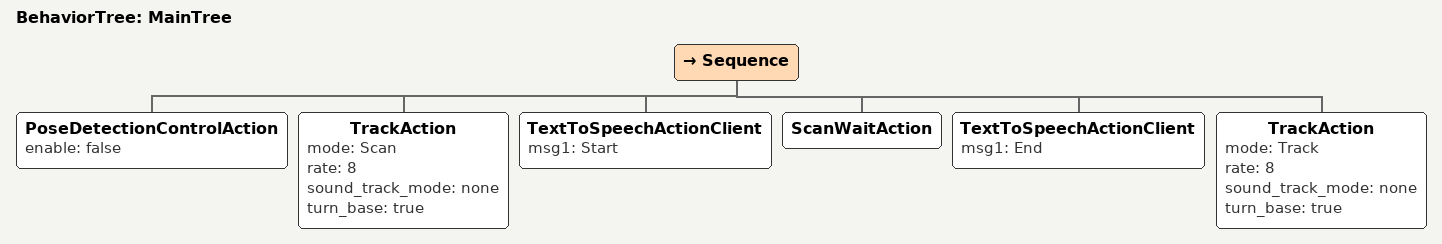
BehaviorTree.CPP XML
<root BTCPP_format="4" main_tree_to_execute="MainTree">
	<BehaviorTree ID="MainTree">
		<Sequence>
		  <PoseDetectionControlAction enable="false" />

      <TrackAction mode="Scan" rate="8" sound_track_mode="none" turn_base="true"/>
      <TextToSpeechActionClient msg1="Start" />
      <ScanWaitAction />
      <TextToSpeechActionClient msg1="End" />
      <TrackAction mode="Track" rate="8" sound_track_mode="none" turn_base="true" />

		</Sequence>

	</BehaviorTree>
</root>
